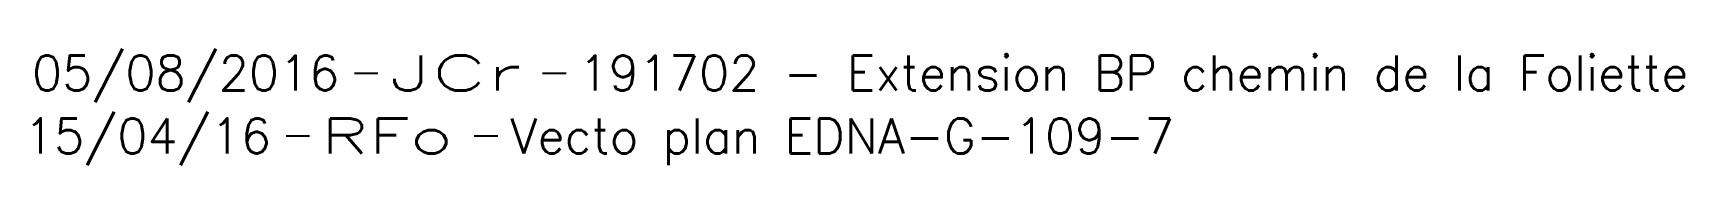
# Model space of a CAD drawing. Header units: millimetres. Extents: x 183997 to 185000, y 126999 to 128004.
# Drawn here: x 184940.62 to 184975.86, y 127760.97 to 127763.46 of the extents above; entities that cross this region are included whole.
import ezdxf
from ezdxf.enums import TextEntityAlignment as Align

# ---------------------------------------------------------------- set-up
doc = ezdxf.new("R2010")
doc.units = ezdxf.units.MM
doc.layers.get('0').update_dxf_attribs({"linetype": 'CONTINUOUS'})
doc.layers.add('L_910', color=7, linetype='CONTINUOUS', plot=False)
doc.styles.get("Standard").update_dxf_attribs({"font": 'romans.shx', "width": 0.85})

# ---------------------------------------------------------------- blocks, each defined once
blk = doc.blocks.new('GIS_MODF')
at = {"color": 0, "linetype": 'Continuous', "flags": 128}
for points in [[(-2.257, -0.012), (-1.757, -0.012)], [(1.758, -0.012), (2.258, -0.012)]]:
    blk.add_lwpolyline(points, dxfattribs=at)
at = {"color": 0, "linetype": 'Continuous'}
blk.add_attdef('DATE', text='', height=0.75, dxfattribs=at).set_placement((-2.583, -0.387), align=Align.RIGHT)
at = {"color": 0, "linetype": 'Continuous', "width": 3.590909}
blk.add_attdef('USER', text='', height=0.75, dxfattribs=at).set_placement((-1.516, -0.387), (1.306, -0.387), align=Align.FIT)
at = {"color": 0, "linetype": 'Continuous'}
blk.add_attdef('DESC', (2.528, -0.387), '', height=0.75, dxfattribs=at)

msp = doc.modelspace()

# ---------------------------------------------------------------- block references
at = {"layer": 'L_910'}
ref = msp.add_blockref('GIS_MODF', (184949.743, 127762.953), dxfattribs=at)
ref.add_attrib('DATE', '05/08/2016', dxfattribs={"layer": '0', "color": 0, "linetype": 'Continuous', "height": 0.75}).set_placement((184947.161, 127762.566), align=Align.RIGHT)
ref.add_attrib('USER', 'JCr', dxfattribs={"layer": '0', "color": 0, "linetype": 'Continuous', "height": 0.75, "width": 1.612245}).set_placement((184948.228, 127762.566), (184951.049, 127762.566), align=Align.FIT)
ref.add_attrib('DESC', '191702 - Extension BP chemin de la Foliette', (184952.271, 127762.566), dxfattribs={"layer": '0', "color": 0, "linetype": 'Continuous', "height": 0.75})
ref = msp.add_blockref('GIS_MODF', (184948.286, 127761.607), dxfattribs=at)
ref.add_attrib('DATE', '15/04/16', dxfattribs={"layer": '0', "color": 0, "linetype": 'Continuous', "height": 0.75}).set_placement((184945.703, 127761.22), align=Align.RIGHT)
ref.add_attrib('USER', 'RFo', dxfattribs={"layer": '0', "color": 0, "linetype": 'Continuous', "height": 0.75, "width": 1.436364}).set_placement((184946.77, 127761.22), (184949.591, 127761.22), align=Align.FIT)
ref.add_attrib('DESC', 'Vecto plan EDNA-G-109-7', (184950.814, 127761.22), dxfattribs={"layer": '0', "color": 0, "linetype": 'Continuous', "height": 0.75})

doc.saveas('drawing.dxf')
